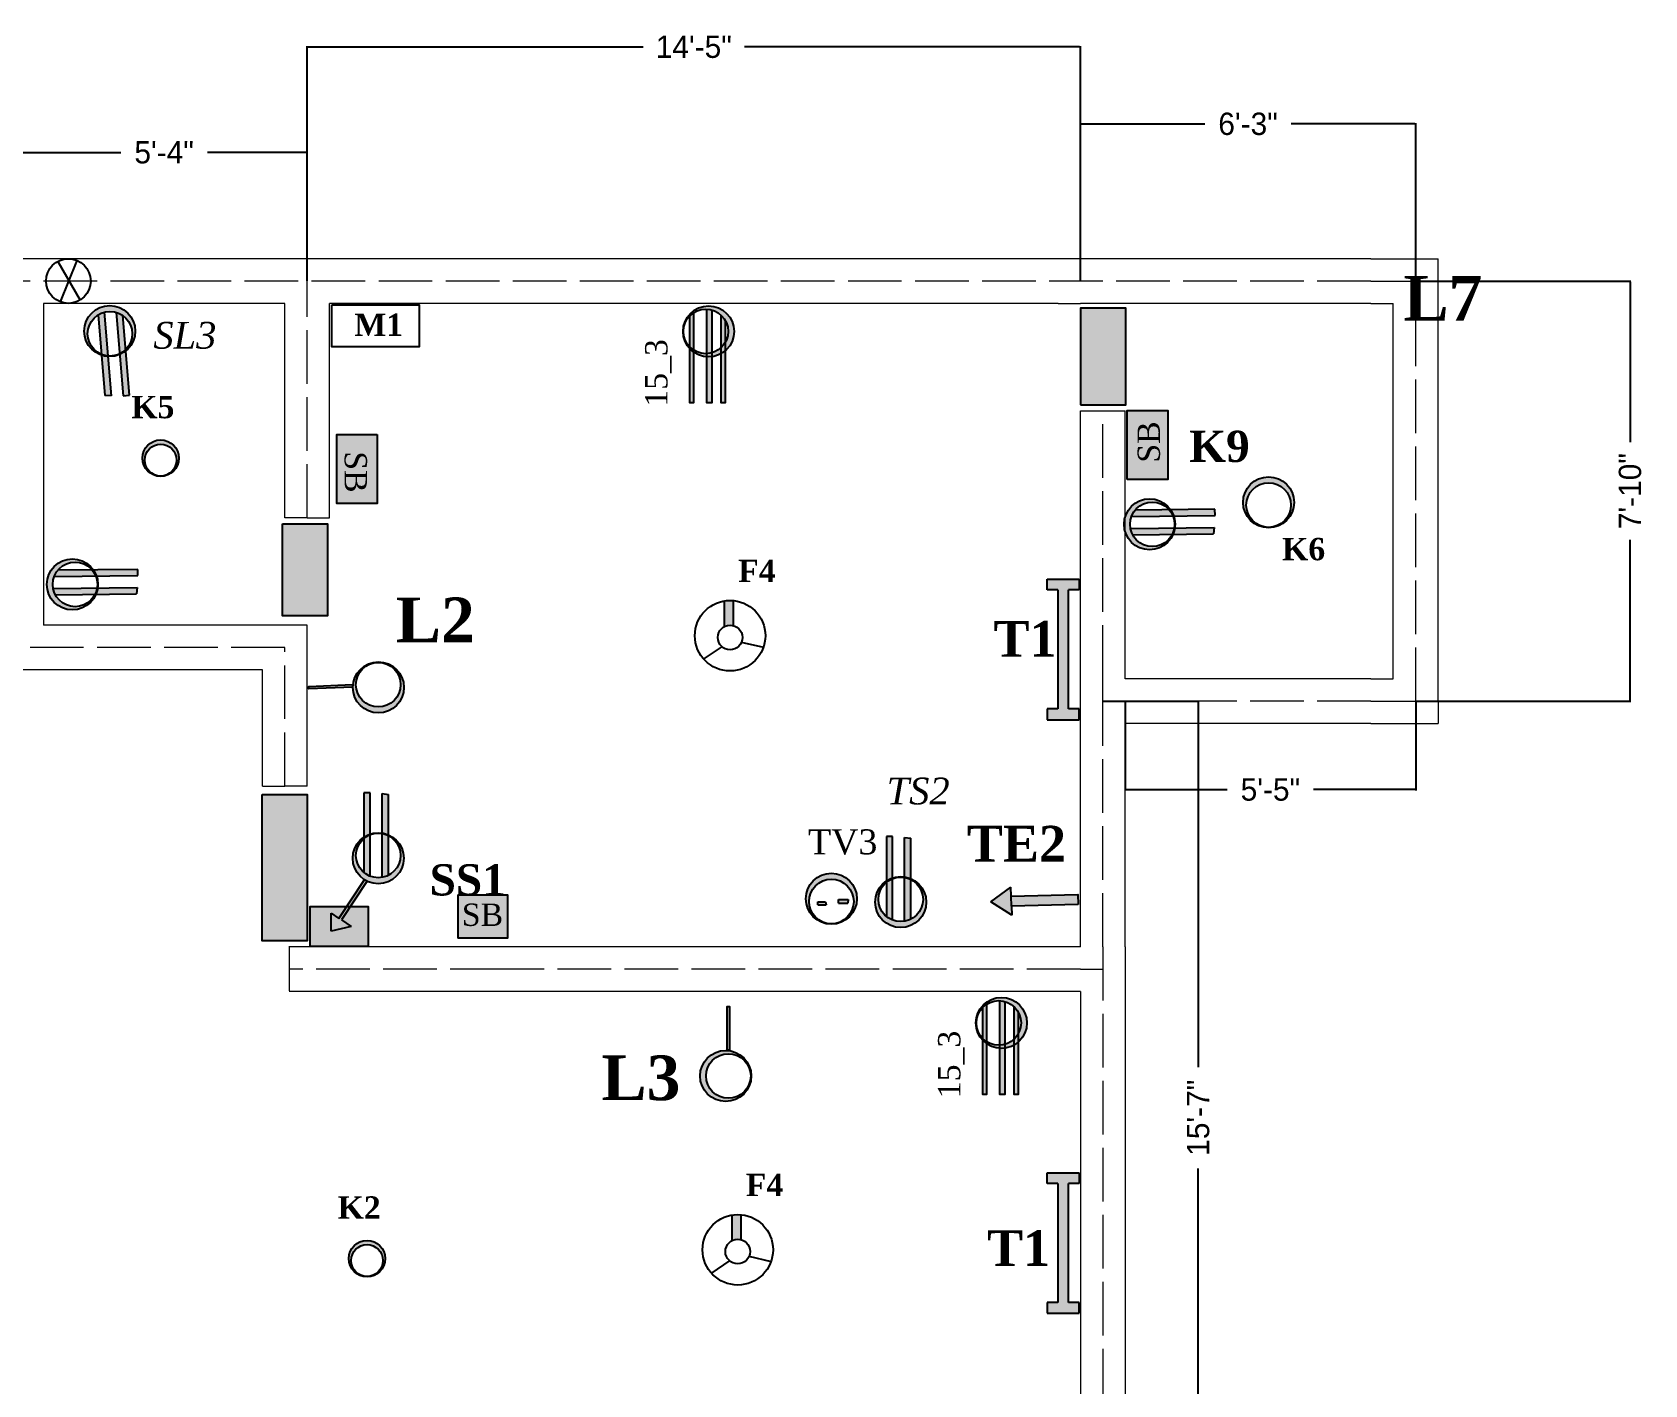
# Model space of a CAD drawing. Header units: inches. Extents: x -119 to 3524, y -386 to 627.
# Drawn here: x 709.7 to 1070.5, y 196.6 to 499.3 of the extents above; entities that cross this region are included whole.
import ezdxf

# ---------------------------------------------------------------- set-up
doc = ezdxf.new("R2010")
doc.units = ezdxf.units.IN
doc.header["$MEASUREMENT"] = 0
doc.linetypes.add('ACAD_ISO02W100', pattern=[15, 12, -3])
doc.layers.get('Defpoints').update_dxf_attribs({"lineweight": 5})
doc.layers.add('door', color=5, linetype='Continuous', lineweight=5)
doc.layers.add('wall', color=7, linetype='Continuous', lineweight=5)
doc.dimstyles.get("Standard").update_dxf_attribs({"dimtxt": 5, "dimasz": 0.18, "dimexe": 0.18, "dimexo": 0.0625, "dimgap": 0.09, "dimtad": 0, "dimdec": 0, "dimzin": 0, "dimdsep": 46, "dimlunit": 4, "dimtxsty": 'Standard', "dimcen": 0.09, "dimadec": 0, "dimazin": 0, "dimtfac": 1, "dimtdec": 0, "dimtofl": 0, "dimtmove": 0, "dimatfit": 3, "dimfxl": 1, "dimtolj": 1, "dimtzin": 0, "dimarcsym": 0})

# ---------------------------------------------------------------- blocks, each defined once
blk = doc.blocks.new('*D4')
at = {"color": 0, "lineweight": -2}
for p, q in [((707.25, 443.76), (707.25, 472.63)), ((771.25, 443.7), (771.25, 472.63)), ((707.43, 472.45), (729.57, 472.45)), ((771.07, 472.45), (748.92, 472.45))]:
    blk.add_line(p, q, dxfattribs=at)
at = {"color": 0}
for points in [[(707.43, 472.48), (707.43, 472.42), (707.25, 472.45)], [(771.07, 472.48), (771.07, 472.42), (771.25, 472.45)]]:
    blk.add_solid(points, dxfattribs=at)
at = {"layer": 'Defpoints', "color": 0}
for p in [(771.25, 472.45), (707.25, 443.7), (771.25, 443.64)]:
    blk.add_point(p, dxfattribs=at)
at = {"color": 0, "insert": (739.25, 472.45), "char_height": 5, "attachment_point": 5}
blk.add_mtext('\\A1;5\'-4"', dxfattribs=at)
blk = doc.blocks.new('*D5')
at = {"color": 0, "lineweight": -2}
for p, q in [((771.25, 443.7), (771.25, 496.25)), ((771.43, 496.07), (846.41, 496.07)), ((944.07, 496.07), (869.09, 496.07)), ((944.25, 443.7), (944.25, 496.25))]:
    blk.add_line(p, q, dxfattribs=at)
at = {"color": 0}
for points in [[(771.43, 496.1), (771.43, 496.04), (771.25, 496.07)], [(944.07, 496.1), (944.07, 496.04), (944.25, 496.07)]]:
    blk.add_solid(points, dxfattribs=at)
at = {"layer": 'Defpoints', "color": 0}
for p in [(944.25, 496.07), (771.25, 443.64), (944.25, 443.64)]:
    blk.add_point(p, dxfattribs=at)
at = {"color": 0, "insert": (857.75, 496.07), "char_height": 5, "attachment_point": 5}
blk.add_mtext('\\A1;14\'-5"', dxfattribs=at)
blk = doc.blocks.new('*D6')
at = {"color": 0, "lineweight": -2}
for p, q in [((944.25, 443.76), (944.25, 479)), ((944.43, 478.82), (972.07, 478.82)), ((1019.07, 478.82), (991.42, 478.82)), ((1019.25, 443.7), (1019.25, 479))]:
    blk.add_line(p, q, dxfattribs=at)
at = {"color": 0}
for points in [[(944.43, 478.85), (944.43, 478.79), (944.25, 478.82)], [(1019.07, 478.85), (1019.07, 478.79), (1019.25, 478.82)]]:
    blk.add_solid(points, dxfattribs=at)
at = {"layer": 'Defpoints', "color": 0}
for p in [(1019.25, 478.82), (944.25, 443.7), (1019.25, 443.64)]:
    blk.add_point(p, dxfattribs=at)
at = {"color": 0, "insert": (981.75, 478.82), "char_height": 5, "attachment_point": 5}
blk.add_mtext('\\A1;6\'-3"', dxfattribs=at)
blk = doc.blocks.new('*D7')
at = {"color": 0, "lineweight": -2}
for p, q in [((1019.31, 443.64), (1067.4, 443.64)), ((1067.22, 443.46), (1067.22, 407.56)), ((1067.22, 349.82), (1067.22, 385.72)), ((1019.31, 349.64), (1067.4, 349.64))]:
    blk.add_line(p, q, dxfattribs=at)
at = {"color": 0}
for points in [[(1067.19, 443.46), (1067.25, 443.46), (1067.22, 443.64)], [(1067.19, 349.82), (1067.25, 349.82), (1067.22, 349.64)]]:
    blk.add_solid(points, dxfattribs=at)
at = {"layer": 'Defpoints', "color": 0}
for p in [(1019.25, 443.64), (1019.25, 349.64), (1067.22, 349.64)]:
    blk.add_point(p, dxfattribs=at)
at = {"color": 0, "insert": (1067.22, 396.64), "char_height": 5, "attachment_point": 5, "rotation": 90}
blk.add_mtext('\\A1;7\'-10"', dxfattribs=at)
blk = doc.blocks.new('*D8')
at = {"color": 0, "lineweight": -2}
for p, q in [((954.25, 349.58), (954.25, 329.64)), ((1019.25, 349.58), (1019.25, 329.64)), ((954.43, 329.82), (977.07, 329.82)), ((1019.07, 329.82), (996.42, 329.82))]:
    blk.add_line(p, q, dxfattribs=at)
at = {"color": 0}
for points in [[(954.43, 329.85), (954.43, 329.79), (954.25, 329.82)], [(1019.07, 329.85), (1019.07, 329.79), (1019.25, 329.82)]]:
    blk.add_solid(points, dxfattribs=at)
at = {"layer": 'Defpoints', "color": 0}
for p in [(954.25, 349.64), (1019.25, 349.64), (954.25, 329.82)]:
    blk.add_point(p, dxfattribs=at)
at = {"color": 0, "insert": (986.75, 329.82), "char_height": 5, "attachment_point": 5}
blk.add_mtext('\\A1;5\'-5"', dxfattribs=at)
blk = doc.blocks.new('*D9')
at = {"color": 0, "lineweight": -2}
for p, q in [((949.31, 349.64), (970.78, 349.64)), ((970.6, 349.46), (970.6, 267.73)), ((970.6, 163.32), (970.6, 245.05)), ((949.31, 163.14), (970.78, 163.14))]:
    blk.add_line(p, q, dxfattribs=at)
at = {"color": 0}
for points in [[(970.57, 349.46), (970.63, 349.46), (970.6, 349.64)], [(970.57, 163.32), (970.63, 163.32), (970.6, 163.14)]]:
    blk.add_solid(points, dxfattribs=at)
at = {"layer": 'Defpoints', "color": 0}
for p in [(949.25, 349.64), (949.25, 163.14), (970.6, 163.14)]:
    blk.add_point(p, dxfattribs=at)
at = {"color": 0, "insert": (970.6, 256.39), "char_height": 5, "attachment_point": 5, "rotation": 90}
blk.add_mtext('\\A1;15\'-7"', dxfattribs=at)

msp = doc.modelspace()

# ---------------------------------------------------------------- hatches: boundary and pattern name
h = msp.add_hatch(color=256)
h.set_gradient(color1=(89, 153, 104), color2=(126, 180, 139), one_color=1, tint=0.6, name='CURVED')
h.paths.add_polyline_path([(721.39, 431.98, 1), (732.76, 432.94, 1)])
h.paths.add_polyline_path([(732.1, 432.27, -1), (722.16, 431.43, -1)], flags=16)
h = msp.add_hatch(color=256)
h.set_gradient(color1=(171, 49, 180), color2=(203, 95, 211), one_color=1, tint=0.6, name='CURVED')
h.paths.add_polyline_path([(725.84, 436.67, 0.074431), (724.49, 436.08), (725.23, 427.23, 0.074431), (726.67, 426.88)])
h.paths.add_polyline_path([(730.01, 435.92, 0.082084), (728.54, 436.63), (729.32, 427.36, 0.082084), (730.65, 428.31)])
h.paths.add_polyline_path([(730.67, 428.03, -0.068777), (729.33, 427.22), (730.11, 417.99), (731.51, 418.11)])
h.paths.add_polyline_path([(726.01, 418.02), (727.42, 417.95), (726.68, 426.77, -0.064124), (725.25, 427.06)])
h = msp.add_hatch(color=256)
h.set_gradient(color1=(89, 153, 104), color2=(126, 180, 139), one_color=1, tint=0.6, name='CURVED')
h.paths.add_polyline_path([(855.35, 432.38, 1), (866.77, 432.38, 1)])
h.paths.add_polyline_path([(865.43, 432.38, -1), (855.45, 432.38, -1)], flags=16)
h = msp.add_hatch(color=256)
h.set_gradient(color1=(171, 49, 180), color2=(203, 95, 211), one_color=1, tint=0.6, name='INVCYLINDER')
h.paths.add_polyline_path([(864.8, 434.81, 0.075072), (863.89, 435.99), (863.89, 428.78, 0.075072), (864.8, 429.95)])
h.paths.add_polyline_path([(861.79, 437.19, 0.057206), (860.67, 437.37), (860.67, 427.4, 0.057206), (861.79, 427.58)])
h.paths.add_polyline_path([(856.87, 428.89, 0.054786), (857.72, 428.2), (857.72, 436.56, 0.054786), (856.87, 435.87)])
h.paths.add_polyline_path([(857.72, 427.76, -0.049447), (856.87, 428.5), (856.87, 416.37), (857.72, 416.37)])
h.paths.add_polyline_path([(861.79, 426.72, -0.032044), (861.06, 426.67, -0.017299), (860.67, 426.69), (860.67, 416.37), (861.79, 416.37)])
h.paths.add_polyline_path([(864.8, 428.07, -0.049045), (863.89, 427.43), (863.89, 416.4), (864.8, 416.4)])
h = msp.add_hatch(color=256)
h.set_gradient(color1=(32, 223, 201), color2=(121, 236, 222), one_color=1, tint=0.7, name='CYLINDER')
h.paths.add_polyline_path([(944.24, 415.95), (954.43, 415.95), (954.43, 437.62), (944.24, 437.62)])
h = msp.add_hatch(color=256)
h.set_gradient(color1=(198, 57, 120), color2=(221, 136, 174), one_color=1, tint=0.7, name='INVCYLINDER')
h.paths.add_polyline_path([(963.61, 134.28), (954.53, 134.28), (954.53, 118.88), (963.61, 118.88)])
h.paths.add_polyline_path([(963.8, 414.67), (954.72, 414.67), (954.72, 399.27), (963.8, 399.27)])
h.paths.add_polyline_path([(955.78, 402.3), (955.78, 412.96), (963.39, 412.96), (963.39, 402.3)], flags=24)
h = msp.add_hatch(color=256)
h.set_gradient(color1=(89, 153, 104), color2=(126, 180, 139), one_color=1, tint=0.6, name='CURVED')
h.paths.add_polyline_path([(734.39, 404.02, 1), (742.55, 404.02, 1)])
h.paths.add_polyline_path([(742.03, 403.58, -1), (734.91, 403.58, -1)], flags=16)
h = msp.add_hatch(color=256)
h.set_gradient(color1=(198, 57, 120), color2=(221, 136, 174), one_color=1, tint=0.7, name='INVCYLINDER')
h.paths.add_polyline_path([(786.95, 409.29), (777.86, 409.29), (777.86, 393.89), (786.95, 393.89)])
h.paths.add_polyline_path([(785.89, 406.26), (785.89, 395.6), (778.27, 395.6), (778.27, 406.26)], flags=24)
h = msp.add_hatch(color=256)
h.set_gradient(color1=(89, 153, 104), color2=(126, 180, 139), one_color=1, tint=0.6, name='CURVED')
h.paths.add_polyline_path([(980.63, 394.13, 1), (992.05, 394.13, 1)])
h.paths.add_polyline_path([(991.33, 393.51, -1), (981.35, 393.51, -1)], flags=16)
h = msp.add_hatch(color=256)
h.set_gradient(color1=(89, 153, 104), color2=(126, 180, 139), one_color=1, tint=0.6, name='CURVED')
h.paths.add_polyline_path([(959.77, 383.5, 1), (959.64, 394.91, 1)])
h.paths.add_polyline_path([(960.27, 394.2, -1), (960.38, 384.22, -1)], flags=16)
h = msp.add_hatch(color=256)
h.set_gradient(color1=(171, 49, 180), color2=(203, 95, 211), one_color=1, tint=0.6, name='CURVED')
h.paths.add_polyline_path([(955.42, 388.28, 0.074431), (955.91, 386.89), (964.79, 386.99, 0.074431), (965.25, 388.39)])
h.paths.add_polyline_path([(956.47, 392.38, 0.082084), (955.66, 390.97), (964.96, 391.07, 0.082084), (964.11, 392.47)])
h.paths.add_polyline_path([(964.39, 392.47, -0.068777), (965.1, 391.08), (974.36, 391.18), (974.34, 392.58)])
h.paths.add_polyline_path([(974.03, 387.09), (974.2, 388.49), (965.35, 388.39, -0.064124), (964.96, 386.99)])
h = msp.add_hatch(color=256)
h.set_gradient(color1=(32, 223, 201), color2=(121, 236, 222), one_color=1, tint=0.7, name='CYLINDER')
h.paths.add_polyline_path([(775.78, 389.32), (765.75, 389.32), (765.75, 368.73), (775.78, 368.73)])
h = msp.add_hatch(color=256)
h.set_gradient(color1=(89, 153, 104), color2=(126, 180, 139), one_color=1, tint=0.6, name='CURVED')
h.paths.add_polyline_path([(718.78, 370.05, 1), (718.66, 381.46, 1)])
h.paths.add_polyline_path([(719.28, 380.75, -1), (719.39, 370.77, -1)], flags=16)
h = msp.add_hatch(color=256)
h.set_gradient(color1=(171, 49, 180), color2=(203, 95, 211), one_color=1, tint=0.6, name='CURVED')
h.paths.add_polyline_path([(714.44, 374.83, 0.074431), (714.92, 373.44), (723.8, 373.53, 0.074431), (724.26, 374.94)])
h.paths.add_polyline_path([(715.48, 378.93, 0.082084), (714.67, 377.52), (723.97, 377.62, 0.082084), (723.12, 379.01)])
h.paths.add_polyline_path([(723.4, 379.02, -0.068777), (724.11, 377.63), (733.37, 377.73), (733.36, 379.13)])
h.paths.add_polyline_path([(733.05, 373.64), (733.22, 375.04), (724.37, 374.94, -0.064124), (723.98, 373.54)])
h = msp.add_hatch(color=256)
h.set_gradient(color1=(153, 76, 76), color2=(188, 118, 118), one_color=1, tint=0.6, name='HEMISPHERICAL')
h.paths.add_polyline_path([(941.59, 374.51), (943.99, 374.51), (943.99, 376.91), (936.79, 376.91), (936.79, 374.51), (939.19, 374.51), (939.19, 347.88), (936.79, 347.88), (936.79, 345.48), (941.59, 345.48), (943.99, 345.48), (943.99, 347.88), (941.59, 347.88)])
h = msp.add_hatch(color=256)
h.set_gradient(color1=(89, 153, 104), color2=(126, 180, 139), one_color=1, tint=0.6, name='CURVED')
h.paths.add_polyline_path([(864.52, 366.29, -0.194939), (866.58, 366.56), (866.58, 372.14, 0.065545), (864.52, 372.06)])
h = msp.add_hatch(color=256)
h.set_gradient(color1=(89, 153, 104), color2=(126, 180, 139), one_color=1, tint=0.6, name='CURVED')
h.paths.add_polyline_path([(792.89, 352.7, 1), (781.48, 352.7, 1)])
h.paths.add_polyline_path([(782.17, 353.32, -1), (792.15, 353.32, -1)], flags=16)
h = msp.add_hatch(color=256)
h.set_gradient(color1=(89, 153, 104), color2=(126, 180, 139), one_color=1, tint=0.6, name='CURVED')
h.paths.add_polyline_path([(781.36, 353.33), (771.59, 352.94), (771.62, 352.4), (781.38, 352.79)])
h = msp.add_hatch(color=256)
h.set_gradient(color1=(32, 223, 201), color2=(121, 236, 222), one_color=1, tint=0.7, name='CYLINDER')
h.paths.add_polyline_path([(761.16, 295.98), (771.22, 295.98), (771.22, 328.74), (761.16, 328.74)])
h = msp.add_hatch(color=256)
h.set_gradient(color1=(171, 49, 180), color2=(203, 95, 211), one_color=1, tint=0.6, name='CURVED')
h.paths.add_polyline_path([(788.02, 310.18, 0.074431), (789.42, 310.65), (789.42, 319.53, 0.074431), (788.02, 320)])
h.paths.add_polyline_path([(783.94, 311.27, 0.082084), (785.34, 310.44), (785.34, 319.74, 0.082084), (783.94, 318.91)])
h.paths.add_polyline_path([(783.94, 319.19, -0.068777), (785.34, 319.88), (785.34, 329.14), (783.94, 329.14)])
h.paths.add_polyline_path([(789.42, 328.77), (788.02, 328.96), (788.02, 320.11, -0.064124), (789.42, 319.7)])
h = msp.add_hatch(color=256)
h.set_gradient(color1=(89, 153, 104), color2=(126, 180, 139), one_color=1, tint=0.6, name='CURVED')
h.paths.add_polyline_path([(792.85, 314.47, 1), (781.44, 314.47, 1)])
h.paths.add_polyline_path([(782.16, 315.09, -1), (792.14, 315.09, -1)], flags=16)
h = msp.add_hatch(color=256)
h.set_gradient(color1=(171, 49, 180), color2=(203, 95, 211), one_color=1, tint=0.6, name='CURVED')
h.paths.add_polyline_path([(904.92, 300.36, 0.074431), (906.32, 300.83), (906.32, 309.71, 0.074431), (904.92, 310.18)])
h.paths.add_polyline_path([(900.83, 301.45, 0.082084), (902.23, 300.62), (902.23, 309.92, 0.082084), (900.83, 309.09)])
h.paths.add_polyline_path([(900.83, 309.37, -0.068777), (902.23, 310.06), (902.23, 319.32), (900.83, 319.32)])
h.paths.add_polyline_path([(906.32, 318.95), (904.92, 319.14), (904.92, 310.29, -0.064124), (906.32, 309.88)])
h = msp.add_hatch(color=256)
h.set_gradient(color1=(198, 57, 120), color2=(221, 136, 174), one_color=1, tint=0.7, name='INVCYLINDER')
h.paths.add_polyline_path([(816.09, 306.31), (804.97, 306.31), (804.97, 296.61), (816.09, 296.61)])
h.paths.add_polyline_path([(796.9, 314.89), (815.77, 314.89), (815.77, 304.21), (796.9, 304.21)], flags=9)
h.paths.add_polyline_path([(805.14, 305.58), (815.81, 305.58), (815.81, 297.97), (805.14, 297.97)], flags=24)
h = msp.add_hatch(color=256)
h.set_gradient(color1=(89, 153, 104), color2=(126, 180, 139), one_color=1, tint=0.6, name='CURVED')
h.paths.add_polyline_path([(882.82, 305.41, 1), (894.23, 305.41, 1)])
h.paths.add_polyline_path([(893.52, 304.79, -1), (883.54, 304.79, -1)], flags=16)
h = msp.add_hatch(color=256)
h.set_gradient(color1=(89, 153, 104), color2=(126, 180, 139), one_color=1, tint=0.6, name='CURVED')
h.paths.add_polyline_path([(909.75, 304.65, 1), (898.33, 304.65, 1)])
h.paths.add_polyline_path([(899.05, 305.27, -1), (909.03, 305.27, -1)], flags=16)
h = msp.add_hatch(color=256)
h.set_gradient(color1=(153, 114, 76), color2=(171, 128, 84), one_color=1, tint=0.5, name='INVCYLINDER')
h.paths.add_polyline_path([(781.06, 299.16), (778.96, 300.72), (784.58, 309.28), (784.64, 309.35, -0.02701), (784.1, 309.65), (783.98, 309.54), (778.35, 300.98), (776.59, 302.18), (776.59, 298.12)])
h = msp.add_hatch(color=256)
h.set_gradient(color1=(47, 162, 26), color2=(102, 226, 80), one_color=1, tint=0.6, name='CURVED')
h.paths.add_polyline_path([(781.06, 299.16), (778.96, 300.72), (780.9, 303.67), (780.12, 303.67), (778.35, 300.98), (776.59, 302.18), (776.59, 298.12)])
h.paths.add_polyline_path([(780.12, 303.67), (780.9, 303.67), (784.58, 309.28), (784.64, 309.35, -0.02701), (784.1, 309.65), (783.98, 309.54)])
h = msp.add_hatch(color=256)
h.set_gradient(color1=(255, 255, 255), color2=(230, 230, 230), one_color=1, tint=0.9, name='INVCYLINDER')
h.paths.add_polyline_path([(943.74, 304.15), (943.68, 306.37), (928.76, 305.97), (928.83, 303.74)])
h.paths.add_polyline_path([(924.24, 304.72), (928.88, 301.74), (928.83, 303.74), (928.76, 305.97), (928.71, 307.96)])
h = msp.add_hatch(color=256)
h.set_gradient(color1=(100, 112, 130), color2=(140, 150, 166), one_color=1, tint=0.6, name='CURVED')
h.paths.add_polyline_path([(776.59, 302.18), (778.35, 300.98), (780.12, 303.67), (771.89, 303.67), (771.89, 294.74), (784.92, 294.74), (784.92, 303.67), (780.9, 303.67), (778.96, 300.72), (781.06, 299.16), (776.59, 298.12)])
h = msp.add_hatch(color=256)
h.set_gradient(color1=(153, 114, 76), color2=(205, 179, 152), one_color=1, tint=0.7, name='CURVED')
h.paths.add_polyline_path([(776.59, 298.12), (776.59, 302.18), (778.35, 300.98), (780.12, 303.67), (771.89, 303.67), (771.89, 294.74), (784.92, 294.74), (784.92, 303.67), (780.9, 303.67), (778.96, 300.72), (781.06, 299.16)])
h = msp.add_hatch(color=256)
h.set_gradient(color1=(57, 28, 202), color2=(101, 75, 231), one_color=1, tint=0.6, name='CURVED')
h.paths.add_polyline_path([(885.47, 304.69), (885.47, 304.04), (887.34, 304.04), (887.23, 304.69)])
h.paths.add_polyline_path([(892.2, 304.41), (892.25, 305.24), (890.14, 305.24), (890.14, 304.41)])
h = msp.add_hatch(color=256)
h.set_gradient(color1=(49, 209, 21), color2=(94, 237, 69), one_color=1, tint=0.6, name='CURVED')
h.paths.add_polyline_path([(887.34, 304.04), (887.23, 304.69), (885.47, 304.69), (885.47, 304.04)])
h.paths.add_polyline_path([(892.2, 304.41), (892.25, 305.24), (890.14, 305.24), (890.14, 304.41)])
h = msp.add_hatch(color=256)
h.set_gradient(color1=(89, 153, 104), color2=(126, 180, 139), one_color=1, tint=0.6, name='CURVED')
h.paths.add_polyline_path([(920.88, 277.61, 1), (932.29, 277.61, 1)])
h.paths.add_polyline_path([(930.96, 277.61, -1), (920.98, 277.61, -1)], flags=16)
h = msp.add_hatch(color=256)
h.set_gradient(color1=(171, 49, 180), color2=(203, 95, 211), one_color=1, tint=0.6, name='INVCYLINDER')
h.paths.add_polyline_path([(930.33, 280.03, 0.075072), (929.41, 281.21), (929.41, 274, 0.075072), (930.33, 275.18)])
h.paths.add_polyline_path([(927.31, 282.41, 0.057206), (926.19, 282.59), (926.19, 272.62, 0.057206), (927.31, 272.8)])
h.paths.add_polyline_path([(922.4, 274.12, 0.054786), (923.24, 273.43), (923.24, 281.79, 0.054786), (922.4, 281.09)])
h.paths.add_polyline_path([(923.24, 272.98, -0.049447), (922.4, 273.73), (922.4, 261.59), (923.24, 261.59)])
h.paths.add_polyline_path([(927.31, 271.95, -0.032044), (926.58, 271.9, -0.017299), (926.19, 271.91), (926.19, 261.59), (927.31, 261.59)])
h.paths.add_polyline_path([(930.33, 273.3, -0.049045), (929.41, 272.65), (929.41, 261.62), (930.33, 261.62)])
h = msp.add_hatch(color=256)
h.set_gradient(color1=(89, 153, 104), color2=(126, 180, 139), one_color=1, tint=0.6, name='CURVED')
h.paths.add_polyline_path([(865.74, 271.54), (865.74, 281.31), (865.2, 281.31), (865.2, 271.54)])
h = msp.add_hatch(color=256)
h.set_gradient(color1=(89, 153, 104), color2=(126, 180, 139), one_color=1, tint=0.6, name='CURVED')
h.paths.add_polyline_path([(870.59, 265.74, 1), (859.17, 265.74, 1)])
h.paths.add_polyline_path([(860.51, 265.74, -1), (870.49, 265.74, -1)], flags=16)
h = msp.add_hatch(color=256)
h.set_gradient(color1=(153, 76, 76), color2=(188, 118, 118), one_color=1, tint=0.6, name='HEMISPHERICAL')
h.paths.add_polyline_path([(941.6, 241.65), (944, 241.65), (944, 244.05), (936.8, 244.05), (936.8, 241.65), (939.2, 241.65), (939.2, 215.02), (936.8, 215.02), (936.8, 212.62), (941.6, 212.62), (944, 212.62), (944, 215.02), (941.6, 215.02)])
h = msp.add_hatch(color=256)
h.set_gradient(color1=(89, 153, 104), color2=(126, 180, 139), one_color=1, tint=0.6, name='CURVED')
h.paths.add_polyline_path([(866.23, 228.85, -0.194939), (868.29, 229.11), (868.29, 234.7, 0.065545), (866.23, 234.61)])
h = msp.add_hatch(color=256)
h.set_gradient(color1=(89, 153, 104), color2=(126, 180, 139), one_color=1, tint=0.6, name='CURVED')
h.paths.add_polyline_path([(780.56, 224.87, 1), (788.71, 224.87, 1)])
h.paths.add_polyline_path([(788.2, 224.43, -1), (781.07, 224.43, -1)], flags=16)

# ---------------------------------------------------------------- linework, layer by layer
for p, q in [((715.48, 448.05), (720.44, 439.4)), ((719.74, 448.27), (716, 439.03)), ((725.84, 436.67), (727.42, 417.95)), ((728.54, 436.63), (730.11, 417.99)), ((724.49, 436.08), (726.01, 418.02)), ((731.51, 418.11), (730.01, 435.92)), ((727.42, 417.95), (726.01, 418.02)), ((730.11, 417.99), (731.51, 418.11)), ((955.66, 390.97), (974.36, 391.18)), ((974.34, 392.58), (956.47, 392.38)), ((974.36, 391.18), (974.34, 392.58)), ((955.42, 388.28), (974.2, 388.49)), ((955.91, 386.89), (974.03, 387.09)), ((974.2, 388.49), (974.03, 387.09)), ((733.36, 379.13), (715.48, 378.93)), ((733.37, 377.73), (733.36, 379.13)), ((714.67, 377.52), (733.37, 377.73)), ((936.79, 374.51), (936.79, 376.91)), ((936.79, 376.91), (943.99, 376.91)), ((943.99, 376.91), (943.99, 374.51)), ((714.44, 374.83), (733.22, 375.04)), ((714.92, 373.44), (733.05, 373.64)), ((733.22, 375.04), (733.05, 373.64)), ((864.52, 372.06), (864.52, 366.29)), ((866.58, 372.14), (866.58, 366.56)), ((939.19, 374.51), (936.79, 374.51)), ((939.19, 374.51), (939.19, 347.88)), ((941.59, 347.88), (941.59, 374.51)), ((943.99, 374.51), (941.59, 374.51)), ((864.12, 361.88), (859.88, 359)), ((868.36, 362.85), (873.37, 361.69)), ((939.19, 347.88), (936.79, 347.88)), ((936.79, 347.88), (936.79, 345.48)), ((943.99, 347.88), (941.59, 347.88)), ((943.99, 345.48), (943.99, 347.88)), ((936.79, 345.48), (941.59, 345.48)), ((941.59, 345.48), (943.99, 345.48)), ((785.34, 329.14), (783.94, 329.14)), ((783.94, 329.14), (783.94, 311.27)), ((785.34, 310.44), (785.34, 329.14)), ((788.02, 310.18), (788.02, 328.96)), ((788.02, 328.96), (789.42, 328.77)), ((789.42, 310.65), (789.42, 328.77)), ((902.23, 319.32), (900.83, 319.32)), ((900.83, 319.32), (900.83, 301.45)), ((902.23, 300.62), (902.23, 319.32)), ((904.92, 300.36), (904.92, 319.14)), ((904.92, 319.14), (906.32, 318.95)), ((906.32, 300.83), (906.32, 318.95)), ((778.35, 300.98), (783.98, 309.54)), ((784.58, 309.28), (778.96, 300.72)), ((783.98, 309.54), (784.1, 309.65)), ((784.58, 309.28), (784.64, 309.35)), ((784.58, 309.28), (784.58, 309.28)), ((924.24, 304.72), (928.71, 307.96)), ((928.76, 305.97), (928.71, 307.96)), ((804.97, 306.31), (804.97, 296.61)), ((885.47, 304.04), (885.47, 304.69)), ((885.47, 304.69), (887.23, 304.69)), ((885.47, 304.04), (887.34, 304.04)), ((887.23, 304.69), (887.34, 304.04)), ((890.14, 304.41), (890.14, 305.24)), ((890.14, 305.24), (892.25, 305.24)), ((890.14, 304.41), (892.2, 304.41)), ((892.25, 305.24), (892.2, 304.41)), ((928.88, 301.74), (924.24, 304.72)), ((928.83, 303.74), (928.88, 301.74)), ((776.59, 298.12), (776.59, 302.18)), ((776.59, 302.18), (778.35, 300.98)), ((778.96, 300.72), (781.06, 299.16)), ((781.06, 299.16), (776.59, 298.12)), ((936.8, 241.65), (936.8, 244.05)), ((936.8, 244.05), (944, 244.05)), ((944, 244.05), (944, 241.65)), ((939.2, 241.65), (936.8, 241.65)), ((939.2, 241.65), (939.2, 215.02)), ((941.6, 215.02), (941.6, 241.65)), ((944, 241.65), (941.6, 241.65)), ((866.23, 234.61), (866.23, 228.85)), ((868.29, 234.7), (868.29, 229.11)), ((865.83, 224.44), (861.59, 221.55)), ((870.07, 225.4), (875.08, 224.25)), ((939.2, 215.02), (936.8, 215.02)), ((936.8, 215.02), (936.8, 212.62)), ((944, 215.02), (941.6, 215.02)), ((944, 212.62), (944, 215.02)), ((936.8, 212.62), (941.6, 212.62)), ((941.6, 212.62), (944, 212.62))]:
    msp.add_line(p, q)
for points in [[(776.75, 438.35), (796.29, 438.35), (796.29, 428.97), (776.75, 428.97)], [(944.24, 415.95), (954.43, 415.95), (954.43, 437.62), (944.24, 437.62)], [(954.72, 399.27), (954.72, 414.67), (963.8, 414.67), (963.8, 399.27)], [(786.95, 409.29), (786.95, 393.89), (777.86, 393.89), (777.86, 409.29)], [(765.75, 389.32), (775.78, 389.32), (775.78, 368.73), (765.75, 368.73)], [(781.38, 352.79), (771.62, 352.4), (771.59, 352.94), (781.36, 353.33)], [(761.16, 328.74), (771.22, 328.74), (771.22, 295.98), (761.16, 295.98)], [(784.92, 294.74), (771.89, 294.74), (771.89, 303.67), (784.92, 303.67)], [(943.74, 304.15), (928.83, 303.74), (928.76, 305.97), (943.68, 306.37)], [(865.2, 271.54), (865.2, 281.31), (865.74, 281.31), (865.74, 271.54)]]:
    msp.add_lwpolyline(points, close=True)
for points in [[(857.72, 436.56), (857.72, 416.37), (856.87, 416.37), (856.87, 435.87)], [(861.79, 437.19), (861.79, 416.37), (860.67, 416.37), (860.67, 437.37)], [(864.8, 434.81), (864.8, 416.4), (863.89, 416.4), (863.89, 435.99)], [(804.97, 306.31), (816.09, 306.31), (816.09, 296.61), (804.97, 296.61)], [(923.24, 281.79), (923.24, 261.59), (922.4, 261.59), (922.4, 281.09)], [(927.31, 282.41), (927.31, 261.59), (926.19, 261.59), (926.19, 282.59)], [(930.33, 280.03), (930.33, 261.62), (929.41, 261.62), (929.41, 281.21)]]:
    msp.add_lwpolyline(points)
for centre, radius in [((717.84, 443.66), 4.99), ((727.08, 432.46), 5.71), ((727.13, 431.85), 4.99), ((861.06, 432.38), 5.71), ((860.44, 432.38), 4.99), ((738.47, 404.02), 4.08), ((738.47, 403.58), 3.56), ((986.34, 394.13), 5.71), ((986.34, 393.51), 4.99), ((959.71, 389.21), 5.71), ((960.33, 389.21), 4.99), ((718.72, 375.76), 5.71), ((719.34, 375.76), 4.99), ((865.87, 364.28), 7.89), ((865.87, 363.89), 2.76), ((787.19, 352.7), 5.71), ((787.16, 353.32), 4.99), ((787.15, 314.47), 5.71), ((787.15, 315.09), 4.99), ((888.53, 305.41), 5.71), ((904.04, 304.65), 5.71), ((904.04, 305.27), 4.99), ((888.53, 304.79), 4.99), ((926.58, 277.61), 5.71), ((925.97, 277.61), 4.99), ((864.88, 265.74), 5.71), ((865.5, 265.74), 4.99), ((867.59, 226.84), 7.89), ((784.64, 224.87), 4.08), ((784.64, 224.43), 3.56), ((867.58, 226.44), 2.76)]:
    msp.add_circle(centre, radius)
at = {"layer": 'door', "color": 0}
for p, q in [((1009.25, 448.64), (1024.25, 448.64)), ((1024.25, 443.64), (1024.25, 448.64)), ((939.25, 438.64), (944.25, 438.64)), ((1009.25, 438.64), (1014.25, 438.64)), ((944.25, 354.64), (944.25, 414.64)), ((944.25, 414.64), (954.25, 414.64)), ((954.25, 354.64), (954.25, 414.64)), ((771.25, 390.64), (776.25, 390.64)), ((1009.25, 354.64), (1014.25, 354.64)), ((1024.25, 349.64), (1024.25, 344.64)), ((1009.25, 344.64), (1024.25, 344.64)), ((761.25, 330.64), (766.25, 330.64)), ((767.25, 294.82), (767.25, 284.82)), ((815.25, 294.64), (767.25, 294.64)), ((944.25, 294.64), (815.25, 294.64)), ((949.25, 294.64), (949.25, 289.64)), ((954.25, 294.64), (954.25, 284.64)), ((954.25, 294.64), (954.25, 168.14)), ((815.25, 284.64), (767.25, 284.64)), ((944.25, 284.64), (815.25, 284.64)), ((944.25, 284.64), (944.25, 168.14))]:
    msp.add_line(p, q, dxfattribs=at)
at = {"layer": 'door', "color": 0, "linetype": 'ACAD_ISO02W100'}
for p, q in [((1009.25, 443.64), (1019.25, 443.64)), ((949.25, 354.64), (949.25, 414.64)), ((949.25, 349.64), (949.25, 354.64)), ((954.25, 349.64), (949.25, 349.64)), ((1009.25, 349.64), (1019.25, 349.64)), ((949.25, 294.64), (949.25, 163.14)), ((815.25, 289.64), (767.25, 289.64)), ((944.25, 289.64), (815.25, 289.64)), ((944.25, 289.64), (949.25, 289.64))]:
    msp.add_line(p, q, dxfattribs=at)
at = {"layer": 'wall'}
for p, q in [((1009.25, 448.64), (457.25, 448.64)), ((1024.25, 349.64), (1024.25, 443.64)), ((766.25, 438.64), (712.25, 438.64)), ((712.25, 438.64), (712.25, 366.64)), ((766.25, 390.64), (766.25, 438.64)), ((776.25, 390.64), (776.25, 438.64)), ((939.25, 438.64), (776.25, 438.64)), ((1009.25, 438.64), (944.25, 438.64)), ((1014.25, 354.64), (1014.25, 438.64)), ((771.25, 390.64), (766.25, 390.64)), ((771.25, 366.64), (712.25, 366.64)), ((771.25, 330.64), (771.25, 366.64)), ((761.25, 356.64), (671.25, 356.64)), ((761.25, 330.64), (761.25, 356.64)), ((944.25, 327.64), (944.25, 354.64)), ((944.25, 294.64), (944.25, 354.64)), ((1009.25, 354.64), (954.25, 354.64)), ((954.25, 294.64), (954.25, 344.64)), ((1009.25, 344.64), (954.25, 344.64)), ((771.25, 330.64), (766.25, 330.64))]:
    msp.add_line(p, q, dxfattribs=at)
at = {"layer": 'wall', "color": 0, "linetype": 'ACAD_ISO02W100'}
for p, q in [((1009.25, 443.64), (457.25, 443.64)), ((771.25, 390.64), (771.25, 443.64)), ((1019.25, 349.64), (1019.25, 443.64)), ((766.25, 361.64), (671.25, 361.64)), ((766.25, 330.64), (766.25, 361.64)), ((949.25, 294.64), (949.25, 349.64)), ((1009.25, 349.64), (954.25, 349.64))]:
    msp.add_line(p, q, dxfattribs=at)

# ---------------------------------------------------------------- texts
at = {"attachment_point": 1}
for s, insert, char_height in [('{\\fTimes New Roman|b1|i0|c0|p18;L7}', (1016.55, 444.82), 10), ('{\\fTimes New Roman|b0|i1|c0|p18;SL3}', (736.84, 434.52), 6), ('{\\fTimes New Roman|b1|i0|c0|p18;M1}', (781.8, 436.36), 5), ('{\\fTimes New Roman|b1|i0|c0|p18;K5}', (731.9, 417.96), 5), ('{\\fTimes New Roman|b1|i0|c0|p18;K9}', (968.61, 410.17), 7), ('{\\fTimes New Roman|b1|i0|c0|p18;K6}', (989.36, 386.17), 5), ('{\\fTimes New Roman|b1|i0|c0|p18;F4}', (867.67, 381.28), 5), ('{\\fTimes New Roman|b1|i0|c0|p18;L2}', (791.12, 372.83), 10), ('{\\fTimes New Roman|b1|i0|c0|p18;T1}', (924.82, 367.57), 8), ('{\\fTimes New Roman|b0|i1|c0|p18;TS2}', (900.89, 332.52), 6), ('{\\fTimes New Roman|b1|i0|c0|p18;TE2}', (918.86, 321.73), 8), ('{\\fTimes New Roman|b0|i0|c0|p18;TV3}', (883.31, 320.95), 5.6), ('{\\fTimes New Roman|b1|i0|c0|p18;SS1}', (798.65, 313.14), 7), ('{\\fTimes New Roman|b1|i0|c0|p18;L3}', (837.12, 270.33), 10), ('{\\fTimes New Roman|b1|i0|c0|p18;F4}', (869.38, 243.84), 5), ('{\\fTimes New Roman|b1|i0|c0|p18;K2}', (778.06, 238.8), 5), ('{\\fTimes New Roman|b1|i0|c0|p18;T1}', (923.35, 231.21), 8)]:
    msp.add_mtext(s, dxfattribs=dict(at, insert=insert, char_height=char_height))
at = {"char_height": 5, "attachment_point": 1, "rotation": 90}
for insert in [(846.85, 415.54), (912.38, 260.76)]:
    msp.add_mtext('{\\fTimes New Roman|b0|i0|c0|p18;15_3}', dxfattribs=dict(at, insert=insert))
at = {"char_height": 5, "width": 15.3928, "attachment_point": 2}
for insert, rotation in [((957.03, 407.63), 90), ((784.64, 400.93), 270)]:
    msp.add_mtext('{\\fTimes New Roman|b0|i0|c0|p18;SB}', dxfattribs=dict(at, insert=insert, rotation=rotation))
at = {"insert": (810.47, 304.33), "char_height": 5, "width": 15.3928, "attachment_point": 2}
msp.add_mtext('{\\fTimes New Roman|b0|i0|c0|p18;SB}', dxfattribs=at)

# ---------------------------------------------------------------- dimensions: what is measured, and where the dimension line sits
for base, p1, p2, picture, middle in [((944.25, 496.07), (771.25, 443.64), (944.25, 443.64), '*D5', (857.75, 496.07)), ((1019.25, 478.82), (944.25, 443.7), (1019.25, 443.64), '*D6', (981.75, 478.82)), ((771.25, 472.45), (707.25, 443.7), (771.25, 443.64), '*D4', (739.25, 472.45)), ((954.25, 329.82), (1019.25, 349.64), (954.25, 349.64), '*D8', (986.75, 329.82))]:
    dim = msp.add_linear_dim(base=base, p1=p1, p2=p2, dimstyle='Standard')
    dim.commit()
    dim.dimension.update_dxf_attribs({"geometry": picture, "text_midpoint": middle})
for base, p1, p2, picture, middle in [((1067.22, 349.64), (1019.25, 443.64), (1019.25, 349.64), '*D7', (1067.22, 396.64)), ((970.60214135, 163.13952824), (949.24736523, 349.63952824), (949.24736523, 163.13952824), '*D9', (970.60214135, 256.38952824))]:
    dim = msp.add_linear_dim(base=base, p1=p1, p2=p2, angle=90, dimstyle='Standard')
    dim.commit()
    dim.dimension.update_dxf_attribs({"geometry": picture, "text_midpoint": middle})

doc.saveas('drawing.dxf')
